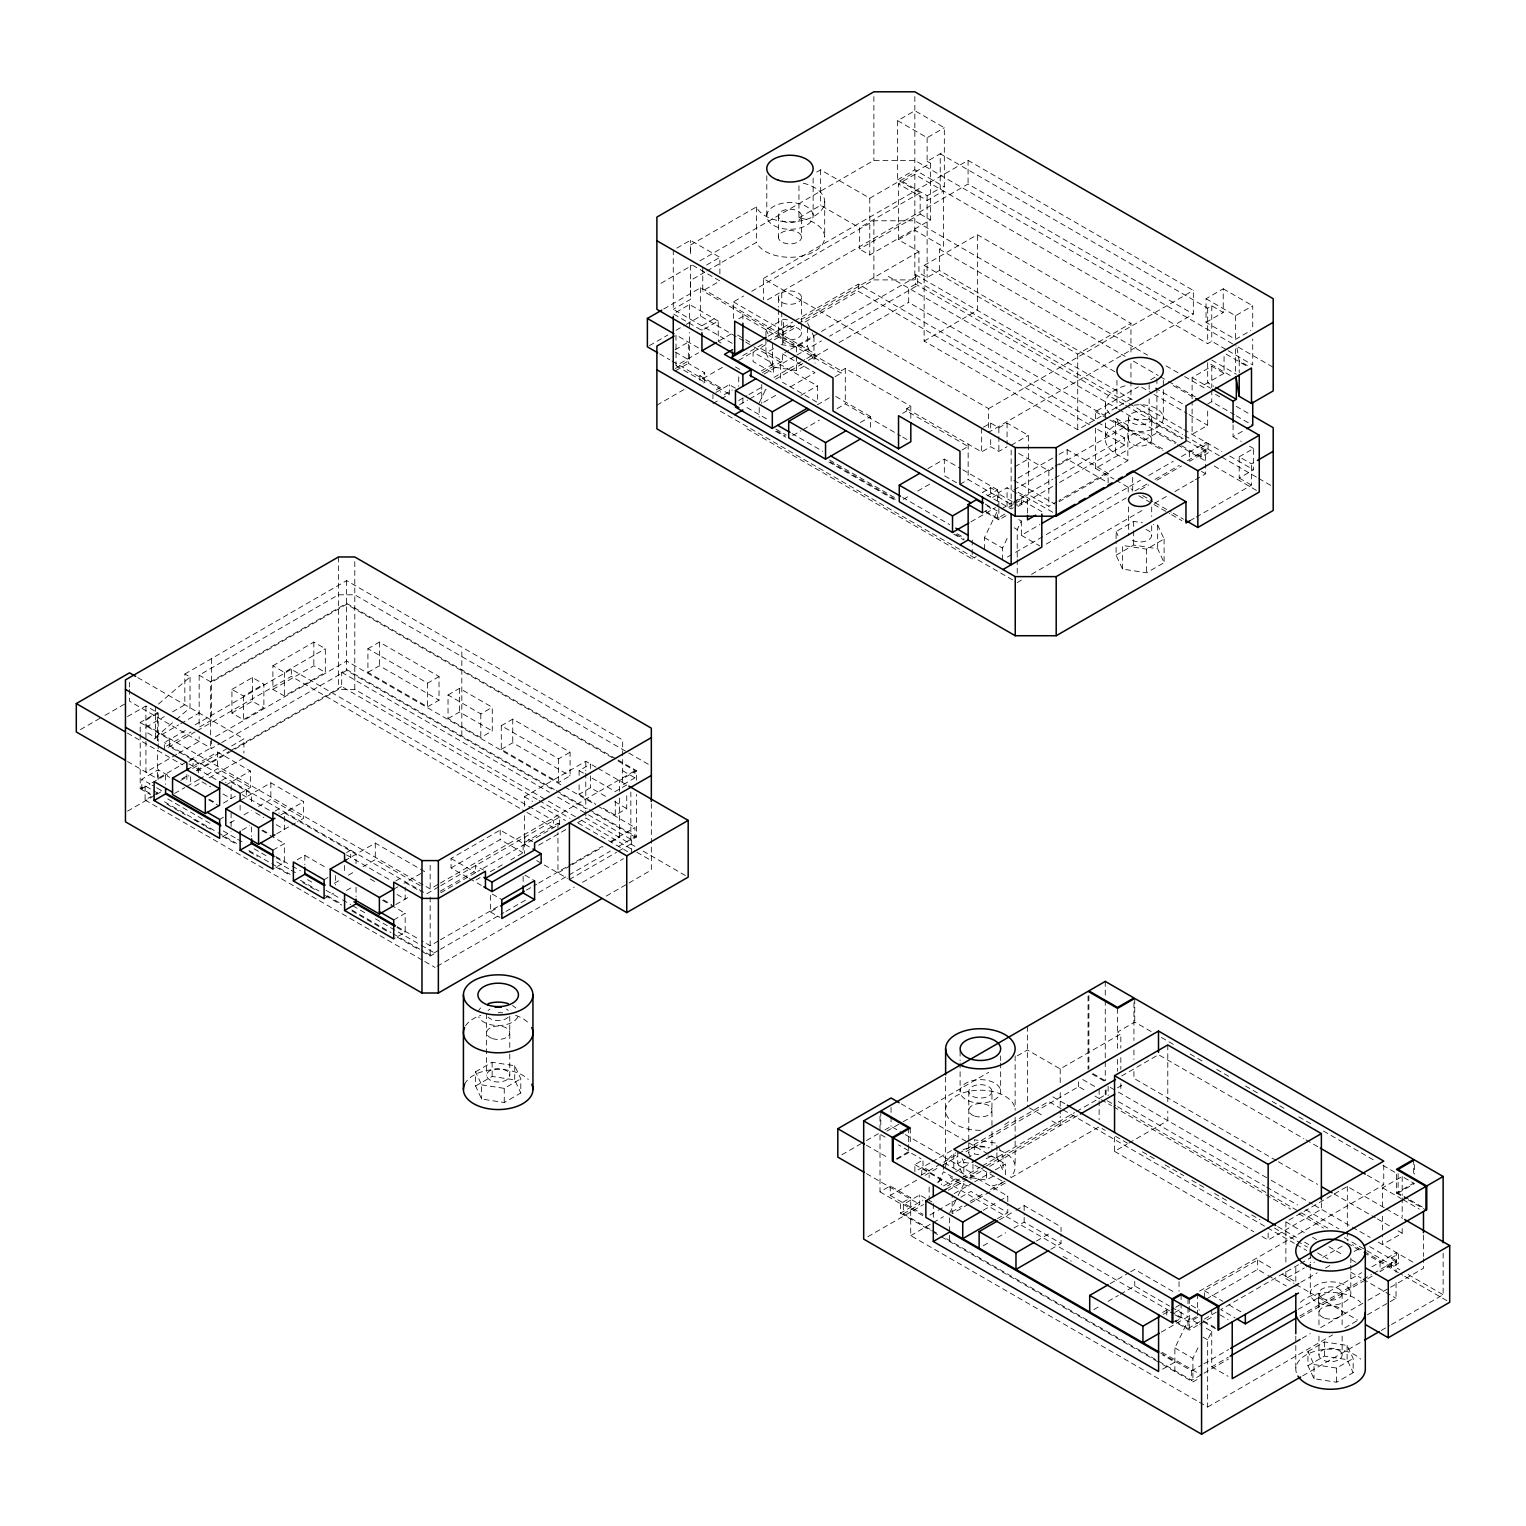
<?xml version="1.0" encoding="UTF-8"?>
<svg xmlns="http://www.w3.org/2000/svg" width="1526" height="1526" viewBox="0 0 1526 1526"><rect width="100%" height="100%" fill="white"/><g stroke="black" fill="none" stroke-linecap="round" stroke-linejoin="round"><path stroke-width="0.75" stroke-dasharray="5 3.75" d="M759.204 402.864L766.376 388.081M984.461 549.474L984.461 537.648L997.775 510.199M1002.487 559.87L1002.487 548.063L1008.629 535.378M1017.232 557.219L1017.232 529.541L1021.333 521.091L1017.232 518.726M938.356 1182.326L943.488 1171.758L963.955 1183.585L956.783 1198.368M949.63 1213.151L955.772 1200.466M1174.886 1371.569L1174.886 1347.916L1189.212 1318.369L1201.496 1325.465M1196.994 1379.618L1192.912 1381.965L1192.912 1358.331L1198.024 1347.763M1199.398 1402.28L1207.657 1407.048L1207.657 1339.809L1211.739 1331.378L1203.556 1326.647M172.552 711.86L184.837 704.764L184.837 674.015L190.025 677.01L155.404 706.691L155.404 737.42L145.924 731.946M155.404 737.42L174.441 721.111M176.177 719.623L190.025 707.759L190.025 677.01M719.89 273.879L719.89 257.322L690.401 240.307L673.271 250.188L673.271 309.32L732.652 343.598M920.159 192.772L859.539 227.775L859.539 249.062L920.159 214.06L920.159 192.772L897.631 179.782L897.631 120.649L914.837 110.73L944.327 127.745L944.327 186.859L940.226 189.224L940.226 153.764L1207.676 308.176L1211.778 305.81L1223.242 312.429L1223.242 288.776L1206.036 298.714L1206.036 322.348L1235.526 339.382L1250.824 330.551M803.248 183.196A34.755 20.067 0 0 1 812.862 216.826A34.755 20.067 0 0 1 756.381 206.945L690.401 245.037L690.401 254.499L690.401 240.307M816.696 172.114L820.645 169.844L869.782 198.208L930.402 163.225L930.402 219.973L869.782 254.976L859.539 249.062M660.968 283.302L691.679 265.581M699.881 260.851L873.883 160.383L914.837 160.383L1236.136 345.887M706.557 265.028L719.89 257.322M897.631 120.649L927.121 137.683L944.327 127.745M704.84 272.162L690.401 280.498L690.401 299.42L673.271 309.32M706.9 270.979L756.381 242.405A34.755 20.067 0 0 0 814.522 251.409A34.755 20.067 0 0 0 798.956 217.837L798.956 184.722M798.956 217.837L820.645 205.304L859.539 227.775M663.772 308.996L700.644 287.708L814.998 353.746L814.998 363.188M702.761 267.222L702.761 290.875L719.89 280.975L690.401 263.96L690.401 299.42M927.121 137.683L927.121 161.336L944.327 151.398M897.631 179.782L914.837 169.844L944.327 186.859M718.25 321.051L689.58 304.494L673.271 313.917L701.941 330.474L718.25 321.051L718.25 341.385L722.351 343.751M1114.819 371.715L939.406 270.445L927.121 277.541L918.938 272.811L918.938 251.542L898.452 239.716L898.452 183.902L914.837 174.441L1207.676 343.636L1211.778 341.271L1226.103 349.549M763.362 278.571L968.075 160.383L1193.332 290.436L1193.332 314.089L988.619 432.278L988.619 408.625L763.362 278.571L763.362 299.859M649.447 345.639L667.873 334.995M676.056 330.284L684.258 325.553M686.299 324.37L700.644 316.092L743.639 340.908M733.396 318.457L733.396 301.9L743.582 296.025M751.727 291.313L873.883 220.793L914.837 220.793L1147.571 355.157M714.149 318.686L701.941 325.744L701.941 330.474M902.553 181.537L927.121 195.729L939.406 188.633M675.083 349.759L688.34 342.091L688.34 363.379L704.726 372.84L704.726 382.301L699.824 385.124M767.464 299.859L968.075 184.036L1193.332 314.089M738.794 318.762L742.895 316.397L841.188 373.164L841.188 370.799L702.761 290.875M698.45 347.928L675.98 334.957L676.056 365.744L698.584 352.735M719.07 340.908L733.396 332.63M675.312 368.548L689.58 360.308L689.58 332.401M898.452 239.716L914.837 230.254L943.507 246.811L943.507 190.998L927.121 200.459L898.452 183.902M675.083 371.028L688.34 363.379M765.938 336.464L765.938 329.387L783.525 319.239L787.893 319.907M80.401 729.6L102.929 716.591M104.97 715.408L125.456 703.581M722.389 367.365L699.881 380.375L699.824 375.682L704.726 372.84M768.207 336.178L792.795 322.005M794.836 320.822L858.318 284.16L1095.649 421.176M184.837 674.015L346.612 580.624L622.665 739.996L622.665 784.917L634.95 777.821L634.95 770.725L614.425 758.88M733.396 301.9L782.552 330.284L792.719 324.389M800.864 319.697L918.938 251.542M656.886 405.191L685.536 388.653M742.857 355.558L765.384 342.549M767.425 341.366L796.095 324.828M798.136 323.646L873.883 279.907L914.837 279.907L1126.97 402.387M738.718 360.308L766.166 344.456M774.35 339.726L796.877 326.736M805.079 322.005L858.318 291.256L1089.45 424.705M127.497 716.591L145.924 705.947L158.208 713.043L158.208 741.407M211.465 658.66L211.465 720.138L199.162 727.234L199.162 675.198L338.429 594.816L354.795 594.816L651.335 766.014M939.406 270.445L939.406 249.177L943.507 246.811M804.202 366.087L796.381 370.608L772.385 366.889L765.938 353.021L773.758 348.519M1130.957 363.55L1130.957 399.011L1077.718 429.76L924.127 341.08L924.127 265.41L977.365 234.68L1130.957 323.34L1130.957 354.089M140.201 731.946L140.201 722.504L157.388 712.566L157.388 740.949M716.209 389.855L720.291 387.49L720.291 392.22M1123.651 404.256L915.657 284.16L915.657 274.699L918.938 272.811M145.924 720.138L158.208 713.043M735.398 388.176L729.314 384.666L712.928 394.128L712.928 398.839M794.836 356.283L782.552 363.379L782.552 353.918L788.694 350.37M790.735 349.187L819.405 332.649M821.465 331.466L917.698 275.882L917.698 285.343L829.648 336.178M781.102 344.59L796.381 346.955L813.968 336.807L812.118 332.84M761.283 370.932L773.529 363.856L773.529 373.317L753.062 361.49L753.062 352.029L773.529 363.856M145.924 727.234L164.35 716.591M724.316 394.643L732.346 390.007M762.466 372.611L782.552 361.013L757.983 346.822M915.657 284.16L908.695 288.185L908.695 302.377L1104.595 415.473M712.928 403.57L719.07 400.022M721.111 398.839L729.314 394.128L729.314 384.666M764.125 374.023L780.492 364.561L817.364 385.849L817.364 402.387L782.552 382.301M796.877 355.1L821.465 340.908M231.933 689.39L252.419 677.563L263.884 684.182L263.884 707.835L243.397 719.662L231.933 713.043L231.933 689.39L243.397 696.009L263.884 684.182M272.887 665.756L313.841 642.103L325.324 648.722L325.324 672.375L284.351 696.009L272.887 689.39L272.887 665.756L284.351 672.375L325.324 648.722M774.044 377.38L804.755 359.64M806.815 358.476L814.998 353.746M738.718 400.499L746.92 395.768M748.961 394.585L763.305 386.307M775.59 379.23L806.3 361.49M808.36 360.308L830.869 347.299M839.071 342.568L908.695 302.377M154.126 739.042L178.695 724.869M180.736 723.686L199.162 713.043M739.538 404.752L747.74 400.022M749.781 398.839L766.166 389.397M164.35 749.686L164.35 742.59L186.878 729.6M195.08 724.869L291.313 669.285L526.604 805.137M166.41 746.138L190.979 731.965M763.801 402.215L776.085 395.12M790.43 386.841L814.998 372.649L782.552 353.918M168.451 747.32L195.08 731.946M197.121 730.763L291.313 676.38L520.423 808.646M231.933 713.043L252.419 701.216L263.884 707.835M272.887 689.39L313.841 665.756L325.324 672.375M176.634 754.416L145.924 772.156L145.924 705.947M178.695 753.234L199.162 741.407L199.162 736.676M841.188 370.799L845.29 368.434L910.812 406.259L910.812 420.451M800.978 395.291L817.364 385.849M835.046 376.712L841.188 373.164M150.063 793.463L141.823 788.713L141.823 779.252L158.208 769.791L170.378 776.81M215.547 736.676L346.612 661.025L562.808 785.833M367.919 648.722L379.383 642.103L439.03 676.533L439.03 700.186L427.566 706.805L367.919 672.375L367.919 648.722L427.566 683.171L439.03 676.533M140.201 734.311L140.201 788.713L145.104 785.871L157.445 792.986M537.076 799.357L341.69 686.547L341.69 672.375L346.612 669.533L554.32 789.457M141.823 788.713L150.025 783.982L141.823 779.252M152.066 782.8L165.59 774.998L169.672 777.363M188.938 761.512L193.02 759.147L193.02 766.243M129.538 689.39L129.538 701.216L211.465 748.503L219.649 743.772M221.69 742.59L346.612 670.467L552.507 789.343M924.127 341.08L977.365 310.331L977.365 234.68M817.364 404.752L829.648 397.657M186.878 769.791L217.608 752.051L250.359 770.973L250.359 787.53L238.075 794.626M192.715 768.417L229.568 747.149M231.628 745.966L243.912 738.87L243.912 753.062M145.104 785.871L145.104 800.063L151.246 796.515M153.306 795.332L161.489 790.602M181.976 778.775L188.118 775.227M196.301 770.496L229.072 751.574M231.113 750.391L341.69 686.547M127.497 811.164L154.126 795.809M156.167 794.626L162.309 791.078L152.123 785.184M180.736 780.435L188.938 775.704M197.121 770.973L338.429 689.39L354.795 689.39L546.308 799.967M367.919 672.375L379.383 665.756L439.03 700.186M837.087 408.625L845.29 403.894L900.569 435.826M792.795 435.501L800.978 430.771M803.019 429.588L819.405 420.127M174.593 793.444L184.837 787.53M186.878 786.348L198.342 779.729L210.645 786.806M199.162 779.252L217.608 768.608L250.359 787.53M194.756 786.157L200.898 782.609M209.1 777.879L243.912 757.793M221.69 780.435L225.791 778.069L225.791 782.8M225.791 785.165L250.359 770.973M860.359 422.492L870.602 416.579L870.602 428.405M223.464 803.058L236.034 795.79M962.009 449.998L968.152 446.45L906.711 410.99L906.711 408.625L910.812 406.259M902.629 413.355L906.711 410.99M240.116 800.521L270.846 782.8L303.617 801.703L303.617 818.26L297.456 821.808M219.649 819.443L223.464 817.23M448.034 694.979L459.517 688.36L492.269 707.282L492.269 730.935L480.804 737.554L448.034 718.632L448.034 694.979L480.804 713.901L492.269 707.282M229.892 822.991L236.034 819.443M243.95 814.865L251.599 810.459M258.562 806.434L270.846 799.338L303.617 818.26M223.464 836.153L231.113 831.746M242.043 830.163L249.673 825.757M274.947 811.164L279.029 808.799L279.029 813.53M924.127 265.41L1077.718 354.089L1130.957 323.34M280.803 814.865L303.617 801.703M448.034 718.632L459.517 712.013L492.269 730.935M988.619 408.625L1193.332 290.436M276.721 833.787L295.415 822.991M983.469 427.204L990.679 423.045L998.862 427.776L1007.065 423.045L1028.352 435.349L1028.352 494.462L1048.839 506.289L1056.946 501.596M927.942 468.596L944.327 459.135L960.712 468.596M272.887 850.192L284.351 843.573L284.351 862.476L272.887 869.095M501.291 725.727L512.755 719.108L570.095 752.204L570.095 775.857L558.63 782.476L501.291 749.38L501.291 725.727L558.63 758.823L570.095 752.204M906.711 408.625L981.657 451.906L990.679 446.698L998.862 451.429L1007.065 446.698M1206.036 322.348L1223.242 312.429M903.373 499.345L909.515 495.797M917.698 491.067L929.983 483.971M1011.147 445.268L1028.352 435.349M1206.036 298.714L1235.526 315.729L1252.732 305.81L1252.732 329.444M297.189 859.806L304.838 855.38L327.365 868.389M501.291 749.38L512.755 742.742L570.095 775.857M959.968 484.295L968.152 479.565L1011.147 504.4L1017.289 500.719M1095.458 418.715L1095.458 411.619L1138.453 386.784M1150.738 379.688L1156.899 376.14M346.612 852.557L350.713 850.192L350.713 857.288M1014.981 466.708L1028.352 458.983M1027.532 513.098L1027.532 499.536L1007.065 487.71L998.862 492.44L990.679 487.71L982.477 492.44L1011.147 508.997L1017.289 505.449M344.571 860.817L375.282 843.096L424.438 871.46L403.951 883.287M987.322 495.797L997.565 489.884L997.565 506.441M1018.052 478.058L1056.965 455.606M1059.006 454.424L1067.189 449.693L1108.143 473.327L1108.143 482.788L1067.189 459.135L1054.905 466.231M1192.111 398.839L1192.111 377.571L1211.778 366.221L1224.062 373.317L1224.062 355.234M324.084 879.739L327.899 877.526M992.682 497.438L998.805 493.909L1017.232 504.553M1013.951 489.884L1052.864 467.414M334.328 883.287L340.47 879.739M348.386 875.18L354.795 871.46M362.997 866.73L375.282 859.634L420.337 885.652M1018.681 453.394L1048.839 470.809L1056.946 466.136M1058.968 464.972L1127.848 425.201L1127.848 460.661L1058.968 500.433M982.477 512.774L990.679 508.044L986.578 505.678M1204.395 384.666L1224.062 373.317M970.956 521.816L995.524 507.624M324.084 898.661L333.641 893.149M1001.666 508.807L1011.91 502.893M1013.951 501.711L1052.864 479.24M1054.905 478.058L1124.528 437.867L1124.528 444.963L1059.006 482.788M1018.796 499.975L1028.352 494.462M1013.169 504.515L1007.065 508.044L1007.065 487.71M1015.21 503.351L1021.333 499.822L1041.8 511.63M346.478 890.459L352.201 887.159M1019.349 504.267L1027.532 499.536M985.281 511.172L997.565 518.268L1005.768 513.537M1018.052 506.441L1056.965 483.971M986.578 512.774L998.862 519.87L1007.026 515.159M524.372 806.205L524.372 796.744L585.793 761.283L596.037 767.197M1095.458 428.177L1095.458 468.368L1156.899 432.907L1175.325 443.532M1207.676 404.047L1211.778 401.681L1234.305 414.69M579.098 775.38L579.098 770.649L590.562 764.03L590.562 773.491M395.768 880.922L399.85 878.556M1059.006 501.711L1108.143 473.327M393.708 889.2L397.809 886.835M467.433 877.374L451.047 867.913L451.047 858.47L500.204 830.087L530.914 847.827M746.977 428.844L972.215 558.917L976.297 556.551M1207.676 411.143L1207.676 425.334L1192.111 434.319L1192.111 401.204M1021.333 521.091L1021.333 535.283L1039.893 524.562M451.047 867.913L500.204 839.548L522.731 852.557M579.098 784.841L579.098 794.302L590.562 787.683L606.642 796.953M395.768 904.575L410.093 896.296M426.059 886.587L430.16 888.971L438.363 884.241M440.404 883.058L634.95 770.725M636.59 780.187L636.59 770.725L619.384 780.663L619.384 794.855M1007.408 557.047L1013.55 553.499M1015.591 552.317L1044.261 535.76M1046.302 534.577L1140.513 480.194M1148.697 475.463L1173.265 461.272M1181.467 456.541L1206.036 442.349L1206.036 451.81L1189.651 461.272L1189.651 451.81M438.763 886.835L426.479 893.931L164.35 742.59M440.804 885.652L559.584 817.078L559.584 824.174L477.676 871.46M1201.115 457.018L1201.115 447.557L1208.077 443.532L1208.077 452.993L1201.115 457.018L1178.473 443.932M440.117 891.26L473.995 871.708M559.584 824.174L557.944 823.22L523.132 843.325L523.132 852.786L510.848 859.882M1146.884 484.085L1132.693 492.269L1132.693 475.711M1154.991 479.393L1179.293 465.373M1187.4 460.68L1205.635 450.151L1205.635 461.977M626.747 784.917L615.283 791.536L589.15 776.448M393.708 919.949L405.172 913.311L405.172 932.233L393.708 938.852M440.804 892.748L475.616 872.643L475.616 865.547L483.494 870.087M1046.302 544.038L1126.169 497.934M1140.513 489.655L1148.697 484.925M1156.899 480.194L1181.467 466.002M1233.065 424.857L1233.065 436.684L1242.908 431M476.036 879.987L480.137 877.622M490.361 871.708L502.664 864.613M538.697 845.213L567.367 828.675M577.61 822.762L585.793 818.031L634.95 846.396M1017.232 582.57L1021.333 580.204M1031.557 574.31L1144.195 509.283M1154.438 503.37L1166.722 496.274M1174.906 491.544L1193.332 480.9M1195.392 479.717L1205.635 473.804L1205.635 464.343M603.228 808.227L615.283 815.189L626.747 808.57L626.747 794.378M1239.207 456.789L1253.552 448.51L1253.552 469.779L1239.207 478.058L1239.207 456.789L1251.492 463.866L1255.44 461.596M1116.097 538.659L1116.097 531.563L1133.665 521.415L1142.402 522.769M438.363 940.989L430.16 945.719L421.92 940.951M440.404 939.806L497.743 906.692M526.413 890.154L536.656 884.241M538.697 883.058L602.179 846.396M610.362 841.665L634.95 827.493L634.95 836.935L618.564 846.396M490.361 895.342L490.361 911.899L498.563 907.169M570.228 865.795L557.944 872.891L557.944 832.681M572.288 864.613L602.999 846.873M611.182 842.142L619.384 837.412L619.384 797.221M1116.097 555.216L1133.665 545.068L1157.681 548.788L1164.109 562.655L1146.522 572.784L1122.526 569.084L1116.097 555.216L1116.097 541.024M438.363 950.45L430.16 955.181L421.92 950.412M440.404 949.267L503.885 912.605M505.926 911.423L526.413 899.615M538.697 892.519L610.362 851.126M421.939 951.366L430.16 956.115L435.082 953.273L420.68 944.975M588.483 814.846L631.669 839.777L636.59 836.935L636.59 794.378M1190.07 520.633L1194.152 518.268M1196.212 517.085L1251.492 485.154L1251.492 463.866M569.408 879.51L616.523 852.309M618.564 851.126L630.848 844.031L630.848 792.013M1122.526 569.084L1122.526 545.431L1146.522 549.15L1164.109 539.002L1157.681 525.135L1153.313 524.467M437.123 966.282L574.329 887.083M582.512 882.352L623.485 858.699M606.28 896.067L651.335 870.049L651.335 803.84M475.578 1071.805L492.135 1062.249L514.739 1065.739L520.805 1078.806L520.805 1092.978L504.248 1102.535L481.625 1099.044L475.578 1085.997L475.578 1071.805L481.625 1084.852L481.625 1099.044M475.578 1085.997L492.135 1076.44L514.739 1079.931L520.805 1092.978M481.625 1084.852L504.248 1088.362L520.805 1078.806M841.913 1154.743L864.441 1141.734M866.482 1140.551L882.867 1131.09M884.908 1129.908L891.05 1126.36L903.335 1133.456M886.93 1131.109L901.179 1122.888M903.22 1121.705L988.753 1072.32M1017.251 1055.858L1027.437 1049.983L1060.208 1068.906L1120.828 1033.903L1120.828 1048.095M896.43 1158.73L908.676 1151.653L920.96 1158.749M896.983 1159.359L910.297 1151.653L898.509 1144.843M1151.157 1031.557L1134.753 1022.077L1117.547 1032.015L1120.828 1033.903M929.963 1163.003L914.875 1171.72L914.875 1164.624L923.001 1159.932L923.001 1167.028L929.143 1170.576L929.143 1177.671M880.006 1135.115L880.006 1191.863L890.23 1185.95L910.717 1197.776L910.717 1235.602L1197.338 1401.078M932.005 1161.82L952.491 1150.013M921.017 1175.268L956.592 1154.743M958.633 1153.561L1048.743 1101.524L1061.123 1108.677M890.23 1185.95L890.23 1195.411L916.859 1180.037M925.042 1175.306L939.387 1167.028M941.428 1165.845L957.813 1156.384M965.996 1151.653L1078.634 1086.646L1086.817 1091.357M962.086 1172.845L957.756 1163.518L965.119 1159.264M966.95 1158.196L974.313 1153.961L978.834 1154.667M880.006 1191.863L900.474 1203.69L910.717 1197.776M937.403 1182.364L941.504 1179.999L941.504 1184.729M955.829 1171.72L970.174 1163.441M1121.648 1075.983L1158.501 1054.714L1303.891 1138.663M930.116 1229.307L903.335 1213.857L903.335 1204.395L919.72 1194.934L931.89 1201.954M943.545 1185.912L955.791 1178.835M900.474 1203.69L900.474 1213.151L923.001 1200.142M947.57 1185.95L959.854 1178.854M961.914 1177.671L980.341 1167.028M982.382 1165.845L1074.533 1112.645M1076.593 1111.462L1104.328 1095.439M1117.547 1087.809L1123.689 1084.28M903.335 1213.857L919.72 1204.395L919.72 1194.934M946.349 1189.021L960.674 1180.743M962.734 1179.56L970.918 1174.829L1007.789 1196.117L1007.789 1205.578M905.395 1134.638L972.959 1173.647L985.262 1166.551M986.425 1165.883L1075.353 1114.533M867.817 1236.728L923.554 1204.548M948.333 1190.242L966.912 1179.503M968.991 1178.32L981.371 1171.167M989.63 1166.398L1078.424 1115.144M954.227 1193.561L972.653 1182.936M974.694 1181.753L993.121 1171.11M995.181 1169.927L1005.424 1164.014L1005.424 1175.84M962.086 1158.654L963.822 1162.373L963.822 1176.565L986.425 1180.075L993.788 1175.821M929.963 1215.039L936.106 1211.491M938.147 1210.309L970.918 1191.386L1007.789 1212.674L1007.789 1207.943M910.717 1235.602L931.184 1223.776M933.244 1222.593L943.488 1216.68M951.671 1211.968L961.914 1206.055M970.097 1201.324L982.382 1194.229M990.584 1189.498L1002.868 1182.402M1011.051 1177.671L1099.121 1126.837L1105.301 1130.404M968.552 1204.205L952.167 1213.666L952.167 1194.744M970.612 1203.022L1005.424 1182.936M983.202 1210.309L997.546 1202.03M999.587 1200.848L1007.789 1196.117M997.546 1218.587L1007.789 1212.674M1114.552 1137.156L1114.552 1151.348L1126.837 1144.252M1128.878 1143.069L1167.791 1120.618L1167.791 1111.157M999.587 1219.77L1013.932 1211.491M1015.973 1210.309L1024.156 1205.578L1061.028 1226.847L1061.028 1231.577M983.202 1245.769L989.344 1242.221M997.546 1237.491L1005.729 1232.76M1013.932 1228.029L1024.156 1222.135L1061.028 1243.404L1061.028 1233.943M1036.459 1241.039L1050.785 1232.76M1050.785 1249.317L1061.028 1243.404M1110.165 1283.614L1128.611 1272.97M1130.652 1271.787L1134.753 1269.422L1175.707 1293.056M1093.799 1309.613L1099.941 1306.065M1108.124 1301.335L1118.367 1295.421M1120.408 1294.239L1134.753 1285.979L1169.565 1306.065M1285.884 1262.097L1285.884 1221.887L1347.305 1186.427L1384.177 1207.695M1262.002 1236.48L1268.144 1240.028L1321.382 1209.279L1321.382 1202.183M1162.659 1312.417L1166.761 1310.052L1172.903 1313.6M1199.512 1291.13L1383.758 1184.767L1383.758 1161.114M1163.422 1314.344L1173.647 1308.431M1175.707 1307.248L1181.849 1303.7M1204.376 1297.787L1204.376 1290.691L1257.615 1259.961L1274 1269.422M1382.537 1206.761L1382.537 1187.838L1402.184 1176.489L1414.468 1183.585L1394.821 1194.934M1174.925 1312.436L1181.048 1308.888M1206.417 1298.969L1257.615 1269.422L1265.798 1274.153M1172.082 1322.584L1181.105 1317.377M1396.462 1174.123L1396.462 1193.046L1413.667 1183.108M1181.105 1303.185L1181.105 1318.33L1174.944 1321.878L1189.288 1330.157L1197.452 1325.426M1161.362 1332.084L1187.991 1316.709L1187.991 1300.152M1196.174 1316.709L1187.991 1321.44L1187.991 1328.536L1175.707 1321.44M1197.471 1317.377L1189.288 1322.107L1171.606 1311.978M1187.991 1328.536L1202.316 1320.257M1204.376 1319.074L1218.702 1310.796M1298.569 1264.692L1220.762 1309.613L1235.087 1317.892M1300.61 1263.509L1310.853 1257.596M1199.493 1324.263L1211.739 1317.186L1211.739 1310.09M1285.884 1271.54L1285.884 1278.635L1304.31 1267.992M1306.351 1266.809L1314.535 1262.097M1322.737 1257.367L1343.204 1245.54M1300.82 1282.298L1317.224 1272.837M1325.445 1268.087L1331.588 1264.539M1354.153 1251.511L1360.315 1247.963M1162.64 1369.184L1174.886 1362.108L1162.602 1355.012M1402.184 1228.506L1402.184 1233.237L1382.537 1244.587L1382.537 1235.125M1160.79 1353.028L1191.672 1370.863L1201.916 1364.95M1203.957 1363.767L1228.544 1349.575M1298.168 1309.384L1361.65 1272.722M1371.874 1266.809L1396.462 1252.636L1396.462 1262.097L1380.076 1271.54L1380.076 1262.097M1391.54 1267.286L1391.54 1257.825L1398.503 1253.819L1398.503 1263.28L1391.54 1267.286L1352.418 1244.701M1211.739 1331.378L1211.739 1366.838L1228.125 1357.377M1299.809 1316.003L1361.23 1280.524M1363.29 1279.341L1371.473 1274.63M1373.514 1273.447L1396.042 1260.438L1396.042 1272.264M946.597 1238.826L1191.672 1380.324L1201.916 1374.411M1203.957 1373.228L1228.544 1359.037M1300.209 1317.663L1365.732 1279.818M1367.792 1278.635L1375.975 1273.905M1302.155 1338.283L1310.376 1333.552M1320.658 1327.601L1365.904 1301.487M1367.964 1300.305L1388.526 1288.421M1390.587 1287.238L1423.491 1268.24L1423.491 1258.778M1207.657 1407.048L1332.56 1334.926M1344.845 1327.83L1357.148 1320.734M1367.372 1314.821L1396.042 1298.264L1396.042 1281.706M1307.935 1351.502L1324.492 1341.945L1347.096 1345.436L1353.161 1358.502L1353.161 1372.675L1336.604 1382.232L1314 1378.741L1307.935 1365.694L1307.935 1351.502L1314 1364.549L1314 1378.741M1307.935 1365.694L1324.492 1356.137L1347.096 1359.628L1353.161 1372.675M1302.746 1375.784L1362.623 1341.22M1381.202 1330.481L1389.461 1325.713M1391.521 1324.53L1443.138 1294.716L1443.138 1252.159M1314 1364.549L1336.604 1368.059L1353.161 1358.502M813.968 336.807L813.968 360.46L807.54 346.593L783.525 342.873L783.525 319.239M987.875 1156.059L996.917 1157.452L1002.983 1170.518L1002.983 1156.327L998.653 1146.999M963.822 1162.373L970.612 1163.422M1223.242 288.776L1252.732 305.81M927.121 161.336L930.402 163.225M1238.196 347.07L1273.199 367.289M1228.163 350.732L1252.732 364.924L1252.732 338.906M1236.995 347.985L1239.207 360.899L1249.451 366.812M1226.103 354.166L1246.589 365.973M1211.778 360.06L1236.346 374.251M1230.204 375.434L1207.676 362.425L1207.676 382.759L1213.819 386.307M920.159 214.06L930.402 219.973M1192.111 377.571L1210.538 388.214M1166.112 365.858L1182.593 375.377M1184.653 376.56L1207.295 389.645M1215.535 394.395L1221.716 397.962M1236.136 406.298L1248.497 413.432M1236.346 415.873L1252.732 425.334M939.406 249.177L1125.139 356.397M1133.379 361.166L1158.158 375.453M1160.218 376.655L1166.398 380.222M1168.477 381.405L1195.297 396.894M1173.265 385.601L1191.711 396.245M1233.065 436.684L1241.267 441.415M1249.451 446.145L1253.552 448.51M1141.639 387.203L1151.958 393.155M1154.018 394.357L1187.037 413.412M1189.097 414.614L1207.676 425.334M915.657 274.699L1132.292 399.774M1140.532 404.543L1181.792 428.367M1183.718 429.474L1221.925 451.524M1229.822 456.083L1253.552 469.779M1129.03 403.57L1182.593 434.49M1184.653 435.673L1219.655 455.892M1221.716 457.075L1256.737 477.295M1258.797 478.496L1271.139 485.63M1201.115 447.557L1205.635 450.151M1125.711 405.439L1208.077 452.993M1127.848 460.661L1115.563 453.565A34.755 20.067 0 0 1 1110.031 429.359A34.755 20.067 0 0 1 1149.135 420.012L1181.887 438.935M1239.207 478.058L1251.492 485.154M888.208 276.359L1116.689 408.262M1118.749 409.464L1176.412 442.75M1177.366 444.715L1206.036 461.272M1214.238 466.002L1259.274 492.021M1127.848 425.201L1115.563 418.105L1115.563 453.565M1112.835 420.241L1164.395 449.998M1201.496 471.42L1205.635 473.804M1095.458 411.619L1107.742 418.715M1109.784 419.898L1163.041 450.628M1097.709 422.378L1124.528 437.867M1097.709 429.474L1124.528 444.963M1095.458 468.368L1113.885 479.011M1115.926 480.194L1132.311 489.655M1142.554 495.569L1152.798 501.463M1154.839 502.645L1171.224 512.107M1173.265 513.289L1183.508 519.202M1138.854 495.816L1169.584 513.537M1171.625 514.72L1181.868 520.633M1013.951 480.423L1054.905 504.076M1018.052 492.249L1052.864 512.355M737.497 334.995L743.639 338.543M745.68 339.726L749.781 342.091M745.68 342.091L751.841 345.639M753.882 346.822L782.552 363.379M835.79 396.474L870.602 416.579M962.753 469.779L997.565 489.884M902.629 437.008L910.812 441.739M956.611 482.788L944.327 475.692L944.327 459.135M985.281 504.076L997.565 511.172L997.565 518.268M1014.218 527.805L1017.232 529.541M735.456 366.927L741.598 370.475M1021.333 535.283L1039.759 545.926M675.236 352.029L689.58 360.308M984.461 537.648L1002.487 548.063M699.824 375.682L720.291 387.49M659.671 353.918L669.914 359.831M671.974 361.013L729.314 394.128M676.056 365.744L704.726 382.301M746.977 407.556L769.505 420.566M792.032 433.575L822.743 451.315M902.591 497.419L949.687 524.62M775.895 429.054L786.195 435.005M829.438 459.975L897.402 499.212M957.126 533.699L963.307 537.266M776.772 430.981L785.013 435.73M830.316 461.901L896.22 499.937M955.944 534.424L964.184 539.174M775.59 431.248L785.833 437.161M828.828 461.977L896.411 501.005M953.75 534.1L963.993 540.013M720.291 411.143L1013.111 580.204M1161.4 1037.47L1175.764 1045.768M1190.127 1054.046L1204.472 1062.344M1216.775 1069.44L1231.139 1077.737M1245.483 1086.016L1257.786 1093.131M1272.15 1101.41L1284.453 1108.525M1298.817 1116.803L1311.12 1123.918M1323.423 1131.014L1374.697 1160.618M1382.899 1165.349L1395.203 1172.445M1305.951 1139.846L1318.235 1146.942M1367.372 1175.306L1383.758 1184.767M1408.326 1198.959L1398.102 1193.046L1398.102 1169.393M1410.386 1200.142L1426.772 1209.603M1396.462 1193.046L1406.285 1198.711M1408.25 1199.856L1425.952 1210.061M1382.537 1187.838L1400.963 1198.482M1403.004 1199.665L1419.39 1209.126M616.027 758.861L346.612 603.323L210.645 681.817L210.645 738.584M618.068 760.043L636.59 770.725M612.365 757.697L346.612 604.258L211.465 682.294L199.162 675.198M1386.218 1208.878L1402.604 1218.339M622.665 770.725L634.95 777.821M598.078 768.379L627.033 785.089M1276.308 1160.561L1133.932 1078.367L1133.932 1068.906M1278.368 1161.763L1317.587 1184.386M1334.086 1193.923L1375.365 1217.748M1377.425 1218.95L1389.804 1226.084M1398.064 1230.853L1402.184 1233.237M579.098 770.649L587.148 775.303M1092.978 1073.636L1107.304 1081.915M1092.158 1074.094L1104.442 1081.19M1110.184 1087.351L1116.383 1090.937M1118.405 1092.101L1269.06 1179.083M1271.12 1180.266L1312.379 1204.09M1314.458 1205.292L1370.157 1237.452M1378.188 1242.088L1413.877 1262.689M614.692 801.608L626.747 808.57M1082.735 1079.55L1097.06 1087.809M1391.54 1257.825L1396.042 1260.438M1118.424 1101.562L1264.653 1185.988M1266.714 1187.171L1297.596 1205.006M1305.836 1209.775L1338.798 1228.792M1369.68 1246.628L1398.503 1263.28M579.098 794.302L595.178 803.592M564.868 787.034L595.789 804.87M597.849 806.071L634.95 827.493M1107.323 1100.837L1115.563 1105.587M1117.623 1106.77L1268.03 1193.618M1270.09 1194.801L1298.931 1211.453M1300.991 1212.636L1327.773 1228.106M1344.253 1237.624L1399.876 1269.746M1408.117 1274.496L1443.138 1294.716M1095.019 1096.088L1099.121 1098.453L1099.121 1088.992M1101.162 1099.636L1111.462 1105.587M1113.522 1106.77L1263.852 1193.58M1265.912 1194.763L1290.634 1209.031M1298.874 1213.78L1323.576 1228.048M1347.305 1243.175L1361.65 1251.454M1363.691 1252.636L1402.604 1275.087M1404.645 1276.27L1449.7 1302.288M556.38 790.64L587.224 808.456M589.284 809.638L636.59 836.935M560.748 794.111L585.488 808.379M593.728 813.148L634.95 836.935M341.69 672.375L549.398 792.28M557.639 797.03L586.423 813.663M1285.884 1221.887L1304.31 1232.531M1312.494 1237.262L1316.595 1239.627M1328.879 1246.723L1343.204 1255.001M1351.407 1259.732L1357.549 1263.261M643.133 851.126L688.188 877.145M548.368 801.15L579.251 818.985M581.311 820.168L634.854 851.088M636.914 852.271L651.335 860.588M539.117 800.54L569.98 818.356M578.201 823.105L627.548 851.603M1052.864 1096.812L1065.243 1103.966M1277.815 1226.694L1296.375 1237.414M1304.635 1242.183L1308.755 1244.567M1115.601 1136.355L1127.981 1143.508M1142.421 1151.844L1154.781 1158.978M1165.101 1164.929L1183.661 1175.649M1191.901 1180.399L1204.281 1187.552M1214.582 1193.504L1226.961 1200.638M1251.702 1214.925L1259.961 1219.694M1274.382 1228.029L1295.002 1239.932M1297.062 1241.115L1307.381 1247.085M1317.682 1253.037L1328.002 1258.988M1350.682 1272.074L1361.001 1278.025M1363.061 1279.227L1396.042 1298.264M524.372 796.744L532.555 801.474M540.738 806.205L565.478 820.492M1063.183 1109.879L1265.416 1226.637M1267.496 1227.82L1294.315 1243.308M1296.375 1244.51L1306.695 1250.462M528.683 806.319L553.442 820.626L553.442 827.721L522.483 809.848M1114.552 1151.348L1253.8 1231.749M1029.497 1107.914L1043.822 1116.193M1052.005 1120.923L1060.208 1125.654L1060.208 1116.193M1282.183 1274.153L1296.528 1282.431M532.631 841.723L524.772 837.183L524.772 844.279M1285.884 1278.635L1294.067 1283.366M1296.108 1284.549L1357.549 1320.028M1267.858 1275.335L1286.284 1285.979M536.656 860.588L567.367 878.327M525.039 875.18L534.596 880.693M901.275 1103.889L966.607 1141.62M968.667 1142.783L989.077 1154.572M991.118 1155.754L1005.424 1164.014M1204.376 1290.691L1222.803 1301.335M1228.945 1304.883L1241.229 1311.978M137.721 677.563L243.912 738.87M451.047 858.47L475.616 872.643M975 1165.368L1003.383 1181.753M469.474 878.556L483.551 886.682M492.288 894.083L501.844 899.596M1219.942 1314.821L1228.125 1319.551M963.955 1174.123L943.488 1162.297L943.488 1169.393M1191.272 1305.359L1199.455 1310.09M880.807 1134.638L886.72 1138.034M1203.289 1320.734L1214.906 1327.448M1203.613 1321.878L1215.917 1328.974M490.361 911.899L499.918 917.412M1171.606 1307.248L1187.991 1316.709M1169.565 1310.796L921.78 1167.733L921.78 1174.829M914.875 1164.624L941.504 1179.999M1174.944 1314.783L1181.105 1318.33M145.924 724.869L424.018 885.404M140.201 722.504L169.672 739.519L169.672 746.615L198.342 763.172L198.342 777.363M1063.069 1256.413L1071.271 1261.144M1203.137 1337.215L1207.657 1339.809M866.406 1145.225L888.857 1158.196M405.172 882.581L420.547 891.451M188.938 763.877L217.608 780.435M242.176 794.626L270.846 811.164M346.612 854.922L391.667 880.922M127.364 733.052L182.491 764.888M222.93 793.901L231.113 798.632L231.113 782.075L251.599 793.901L251.599 803.363M255.681 812.824L263.884 817.555M276.168 824.65L284.351 829.381L284.351 812.824L356.035 854.198L356.035 863.659M370.36 879.033L376.502 882.581M396.989 894.408L405.172 899.138L405.172 887.312M1211.739 1366.838L1228.125 1376.299M1174.886 1347.916L1192.912 1358.331M866.482 1173.647L919.72 1204.395M209.405 799.338L215.547 802.886M262.644 830.087L268.786 833.635M383.465 899.844L391.667 904.575M208.585 799.815L218.828 805.728M261.823 830.564L267.985 834.112M270.026 835.294L284.351 843.573M382.644 900.321L388.806 903.869M390.847 905.052L405.172 913.311M890.23 1195.411L923.077 1214.372M1161.973 1352.284L1201.096 1374.888M903.335 1204.395L923.936 1216.279M127.497 761.512L158.208 779.252L158.208 769.791M932.176 1230.49L938.356 1234.057M900.474 1213.151L931.184 1230.872M933.244 1232.054L939.387 1235.602M941.428 1236.785L1160.542 1363.29M1162.602 1364.473L1192.912 1381.965M275.691 856.544L290.112 864.86M292.172 866.043L300.412 870.812M397.218 926.683L419.86 939.768M276.168 857.746L284.351 862.476M396.989 927.503L405.172 932.233M167.726 798.937L212.972 825.051M223.254 830.983L235.595 838.117M237.655 839.3L243.817 842.867M254.098 848.799L268.5 857.116M276.721 861.866L289.063 868.981M291.123 870.163L297.284 873.73M307.565 879.663L311.685 882.047M326.087 890.345L340.47 898.661M342.53 899.844L350.751 904.594M352.811 905.795L365.153 912.91M375.434 918.843L418.62 943.774M164.484 801.779L215.967 831.517M218.027 832.7L236.568 843.401M248.929 850.535L290.112 874.322M300.412 880.254L318.953 890.974M327.193 895.724L341.595 904.041M351.896 909.992L391.038 932.577M393.098 933.778L419.86 949.229M140.201 788.713L150.483 794.645M166.925 804.145L185.428 814.827M193.668 819.576L203.95 825.509M206.01 826.691L212.171 830.258M222.453 836.191L236.854 844.507M249.196 851.642L257.417 856.391M275.92 867.073L290.321 875.39M302.663 882.505L317.046 890.822M325.286 895.571L341.729 905.071M352.01 911.003L372.573 922.868M374.633 924.069L389.035 932.367M397.256 937.117L419.879 950.183M145.104 800.063L422.74 960.35M424.8 961.533L435.082 967.465M1155.258 388.081L1183.928 404.638M1116.097 531.563L1117.929 535.531M807.54 322.94L811.203 330.875M765.938 329.387L769.619 337.303M1423.491 1235.125L1423.491 1256.413M1414.468 1164.662L1414.468 1174.123M1413.667 1159.455L1413.667 1176.012M1402.184 1176.489L1402.184 1195.411M1402.184 1197.776L1402.184 1216.68M1382.537 1216.222L1382.537 1232.76M1350.815 1258.053L1350.815 1262.784M1350.815 1265.149L1350.815 1293.514A20.277 11.712 0 0 1 1320.41 1303.662A20.277 11.712 0 0 1 1320.41 1283.385A20.277 11.712 0 0 1 1350.815 1293.514M1347.305 1186.427L1347.305 1228.983M1347.305 1231.348L1347.305 1240.81M1347.096 1345.436L1347.096 1359.628M1342.136 1293.514L1342.136 1326.628M1342.136 1336.089L1342.136 1354.993A11.579 6.695 0 0 1 1324.759 1360.791A11.579 6.695 0 0 1 1324.759 1349.213A11.579 6.695 0 0 1 1342.136 1354.993M1336.604 1368.059L1336.604 1382.232M1324.492 1341.945L1324.492 1356.137M1318.96 1293.514L1318.96 1326.628M1318.96 1336.089L1318.96 1354.993M1318.636 1297.558L1318.636 1307.019M1310.281 1253.323L1310.281 1262.784M1310.281 1265.149L1310.281 1293.514M1295.803 1267.515L1295.803 1286.418M1295.803 1336.089L1295.803 1343.166M1295.803 1345.531L1295.803 1369.184M1268.144 1232.932L1268.144 1240.028M1257.615 1259.961L1257.615 1269.422M1239.207 360.899L1239.207 372.726M1235.526 315.729L1235.526 339.382M1235.526 348.844L1235.526 374.843M1211.778 305.81L1211.778 341.271M1211.778 366.221L1211.778 387.49M1211.778 389.855L1211.778 401.681M1207.676 308.176L1207.676 343.636M1197.471 1293.743L1197.471 1308.869M1197.471 1310.281L1197.471 1318.33M1191.672 1370.863L1191.672 1380.324M1189.288 1298.454L1189.288 1305.55M1189.288 1306.504L1189.288 1330.157M1181.105 1294.677L1181.105 1301.773M1179.045 1281.668L1179.045 1291.13M1167.791 1044.948L1167.791 1101.696M1166.761 1310.052L1166.761 1317.148M1164.109 539.002L1164.109 562.655M1163.308 380.26L1163.308 387.356M1163.308 389.721L1163.308 418.105M1157.681 525.135L1157.681 548.788M1156.899 378.505L1156.899 385.601M1156.899 387.966L1156.899 432.907M1151.71 418.105A11.579 6.695 0 0 1 1134.333 423.904A11.579 6.695 0 0 1 1134.333 412.306A11.579 6.695 0 0 1 1151.71 418.105L1151.71 439.393A11.579 6.695 0 0 1 1134.333 445.172A11.579 6.695 0 0 1 1134.333 433.594A11.579 6.695 0 0 1 1151.71 439.393M1151.691 506.918L1151.691 516.36M1151.691 525.821L1151.691 535.283M1149.135 384.533L1149.135 389.264M1149.135 398.725L1149.135 420.012M1146.522 549.15L1146.522 572.784M1134.753 998.443L1134.753 1022.077M1134.753 1281.249L1134.753 1285.979M1133.932 1002.696L1133.932 1040.522M1133.932 1049.983L1133.932 1059.445M1133.665 521.415L1133.665 528.511M1133.665 530.876L1133.665 545.068M1128.553 418.105L1128.553 439.393M1128.515 506.918L1128.515 535.283M1128.229 487.29L1128.229 492.021M1120.828 1057.556L1120.828 1069.383M1120.828 1083.555L1120.828 1090.651M1117.547 1008.362L1117.547 1049.983M1117.547 1059.445L1117.547 1071.271M1116.956 380.26L1116.956 408.644M1108.124 1086.169L1108.124 1095.63M1106.083 1089.717L1106.083 1094.447M1105.377 403.913L1105.377 420.47M1105.377 422.836L1105.377 439.393M1105.263 981.409L1105.263 997.966M1105.263 1000.331L1105.263 1080.732M1105.263 1090.174L1105.263 1094.905M1099.121 1100.818L1099.121 1119.741M1088.877 995.601L1088.877 1068.906M1088.057 996.077L1088.057 1069.383M1078.634 1081.915L1078.634 1086.646M1077.718 354.089L1077.718 429.76M1067.189 449.693L1067.189 459.135M1060.208 1068.906L1060.208 1083.098M1060.208 1092.54L1060.208 1113.827M1048.839 470.809L1048.839 506.289M1027.437 1026.33L1027.437 1106.732M1024.156 1205.578L1024.156 1215.039M1024.156 1217.405L1024.156 1222.135M1021.333 499.822L1021.333 506.918M1017.232 559.527L1017.232 573.356M1015.133 1055.878L1015.133 1110.26M1015.133 1117.356L1015.133 1138.644M1015.133 1141.009L1015.133 1167.008M1011.147 449.998L1011.147 508.997M1007.065 423.045L1007.065 444.333M1000.655 1055.878L1000.655 1060.608M1000.655 1062.973L1000.655 1091.338A20.277 11.712 0 0 1 970.231 1101.486A20.277 11.712 0 0 1 970.231 1081.209A20.277 11.712 0 0 1 1000.655 1091.338M998.862 427.776L998.862 451.429M998.862 492.44L998.862 506.155M998.862 508.444L998.862 519.87M996.917 1150.356L996.917 1143.26L974.313 1139.769L974.313 1153.961M996.917 1152.721L996.917 1157.452M991.957 1091.338A11.579 6.695 0 0 1 974.58 1097.137A11.579 6.695 0 0 1 974.58 1085.558A11.579 6.695 0 0 1 991.957 1091.338L991.957 1129.183M991.957 1131.548L991.957 1150.451M990.679 423.045L990.679 430.141M990.679 439.602L990.679 446.698M990.679 487.71L990.679 496.751M986.425 1172.979L986.425 1180.075M981.657 428.253L981.657 451.906M972.959 1164.185L972.959 1173.647M972.215 539.994L972.215 547.09M972.215 549.455L972.215 558.917M970.918 1174.829L970.918 1179.56M968.781 1091.338L968.781 1141.009M968.781 1143.375L968.781 1152.817M968.075 160.383L968.075 184.036M968.152 444.085L968.152 479.565M960.102 1051.147L960.102 1060.608M960.102 1062.973L960.102 1091.338M957.756 1151.691L957.756 1163.518M953.788 1153.98L953.788 1168.172M949.63 1217.862L949.63 1241.515M945.624 1077.165L945.624 1164.643M933.302 1203.652L933.302 1217.824M929.143 1187.133L929.143 1198.959M927.121 195.729L927.121 277.541M914.837 96.539L914.837 169.844M914.837 174.441L914.837 279.907M910.297 1128.019L910.297 1144.576M908.676 1128.019L908.676 1142.211M908.676 1144.576L908.676 1151.653M891.05 1107.437L891.05 1114.533M891.05 1116.898L891.05 1126.36M880.807 1110.985L880.807 1127.542M880.006 1116.193L880.006 1132.75M873.883 96.539L873.883 160.383M873.883 220.793L873.883 279.907M869.782 198.208L869.782 254.976M858.318 284.16L858.318 291.256M845.29 368.434L845.29 403.894M824.708 201.737L824.708 237.217M820.645 169.844L820.645 205.304M813.129 178.103L813.129 215.929A23.176 13.372 0 0 1 778.374 227.508A23.176 13.372 0 0 1 778.374 204.35A23.176 13.372 0 0 1 813.129 215.929M807.54 327.67L807.54 346.593M801.531 215.929A11.579 6.695 0 0 1 784.154 221.728A11.579 6.695 0 0 1 784.154 210.13A11.579 6.695 0 0 1 801.531 215.929L801.531 237.217A11.579 6.695 0 0 1 784.154 242.996A11.579 6.695 0 0 1 784.154 231.418A11.579 6.695 0 0 1 801.531 237.217M801.531 297.627A11.579 6.695 0 0 1 784.154 303.407A11.579 6.695 0 0 1 784.154 291.828A11.579 6.695 0 0 1 801.531 297.627L801.531 321.261M801.531 323.626L801.531 333.088M796.381 346.955L796.381 354.051M796.381 356.416L796.381 370.608M782.552 330.284L782.552 344.456M781.77 292.897L781.77 309.454M781.77 311.819L781.77 328.357M780.492 364.561L780.492 381.119M778.374 215.929L778.374 237.217M778.374 297.627L778.374 307.088M778.374 309.454L778.374 333.088M772.385 343.236L772.385 366.889M766.796 175.738L766.796 215.929M765.938 338.829L765.938 353.021M761.76 384.476L761.76 403.398M759.204 407.595L759.204 417.056M756.381 206.945L756.381 242.405M742.895 314.032L742.895 323.493M742.895 398.095L742.895 405.191M738.718 376.865L738.718 386.307M700.644 287.708L700.644 316.092M689.58 304.494L689.58 330.074M631.669 839.777L631.669 853.969M615.283 800.997L615.283 815.189M590.562 775.857L590.562 787.683M585.793 761.283L585.793 770.725M585.793 773.091L585.793 808.57M585.793 810.935L585.793 818.031M558.63 758.823L558.63 782.476M557.944 823.22L557.944 830.316M524.372 815.666L524.372 853.492M523.132 876.439L523.132 883.535M514.739 1065.739L514.739 1079.931M512.755 719.108L512.755 742.742M509.779 1016.182L509.779 1051.662M509.779 1054.027L509.779 1075.296A11.579 6.695 0 0 1 492.402 1081.095A11.579 6.695 0 0 1 492.402 1069.516A11.579 6.695 0 0 1 509.779 1075.296M504.248 1088.362L504.248 1102.535M500.204 830.087L500.204 839.548M492.135 1062.249L492.135 1076.44M486.603 1013.817L486.603 1075.296M480.804 713.901L480.804 737.554M461.825 651.869L461.825 737.001M459.517 688.36L459.517 712.013M430.16 865.318L430.16 888.971M430.16 897.002L430.16 956.115M427.566 683.171L427.566 706.805M379.383 642.103L379.383 665.756M375.282 843.096L375.282 859.634M356.035 887.312L356.035 896.773M354.795 561.702L354.795 689.39M346.612 580.624L346.612 670.467M344.571 865.547L344.571 872.643M338.429 556.971L338.429 689.39M335.548 875.485L335.548 884.946M313.841 642.103L313.841 665.756M304.838 855.38L304.838 864.841M291.313 669.285L291.313 676.38M284.351 672.375L284.351 696.009M270.846 782.8L270.846 799.338M252.419 677.563L252.419 701.216M251.599 827.016L251.599 836.477M246.277 789.896L246.277 796.973M243.397 696.009L243.397 719.662M240.116 805.251L240.116 812.347M231.113 812.824L231.113 827.016M217.608 752.051L217.608 768.608M211.465 739.042L211.465 748.503M210.645 740.949L210.645 748.026L157.388 778.775L157.388 750.391M190.655 776.696L190.655 783.792M186.878 774.521L186.878 781.617M165.59 774.998L165.59 784.44M158.208 743.772L158.208 750.868M129.538 682.294L129.538 687.024M999.683 1150.318A34.755 20.067 0 0 1 1010.479 1177.042M1004.947 1181.2A34.755 20.067 0 0 1 989.363 1186.389M969.22 1186.007A34.755 20.067 0 0 1 950.278 1177.042M945.624 1167.008A34.755 20.067 0 0 1 955.791 1152.817M963.001 1149.631A34.755 20.067 0 0 1 989.363 1147.628M990.412 1156.174A11.579 6.695 0 0 1 986.158 1158.615M970.345 1156.174A11.579 6.695 0 0 1 973.321 1147.514A11.579 6.695 0 0 1 988.562 1148.086M1008.839 1121.763A34.755 20.067 0 0 1 1001.533 1126.188M980.379 1130.327A34.755 20.067 0 0 1 945.643 1110.852A34.755 20.067 0 0 1 978.357 1090.232A34.755 20.067 0 0 1 1015 1108.525M1296.337 1372.675A34.755 20.067 0 0 1 1318.655 1350.338A34.755 20.067 0 0 1 1360.639 1359.151M1300.457 1302.403A34.755 20.067 0 0 1 1360.639 1302.403M1145.892 529.484A11.579 6.695 0 0 1 1148.296 540.013A11.579 6.695 0 0 1 1130.06 538.621M1110.031 413.947A34.755 20.067 0 0 1 1126.837 385.372M1134.142 405.191A23.176 13.372 0 0 1 1162.946 415.778A23.176 13.372 0 0 1 1142.154 431.419A23.176 13.372 0 0 1 1116.956 418.105M464.61 1084.299A34.755 20.067 0 0 1 493.642 1069.592A34.755 20.067 0 0 1 528.282 1079.454M465.525 1025.873A34.755 20.067 0 0 1 480.804 1015.362M498.182 1012.673A34.755 20.067 0 0 1 502.722 1012.844M515.559 1015.362A34.755 20.067 0 0 1 528.282 1022.706M508.215 1017.155A11.579 6.695 0 0 1 488.148 1017.155M488.148 1010.479A11.579 6.695 0 0 1 489.999 1009.087M506.384 1009.087A11.579 6.695 0 0 1 508.215 1010.479M517.772 1016.85A20.277 11.712 0 0 1 498.182 1025.529A20.277 11.712 0 0 1 478.611 1016.85M478.611 1010.784A20.277 11.712 0 0 1 480.633 1007.961M512.526 1005.539A20.277 11.712 0 0 1 515.75 1007.961M974.58 1116.059A11.579 6.695 0 0 0 991.957 1110.26A11.579 6.695 0 0 0 974.58 1104.462A11.579 6.695 0 0 0 974.58 1116.059M1324.759 1318.235A11.579 6.695 0 0 0 1342.136 1312.436A11.579 6.695 0 0 0 1324.759 1306.638A11.579 6.695 0 0 0 1324.759 1318.235M1322.355 1298.245A11.579 6.695 0 0 0 1341.736 1295.25A11.579 6.695 0 0 0 1327.563 1287.067A11.579 6.695 0 0 0 1322.355 1298.245M781.77 337.818A11.579 6.695 0 0 0 801.15 334.823A11.579 6.695 0 0 0 786.958 326.64A11.579 6.695 0 0 0 781.77 337.818M492.402 1038.538A11.579 6.695 0 0 0 509.779 1032.74A11.579 6.695 0 0 0 492.402 1026.941A11.579 6.695 0 0 0 492.402 1038.538"/><path stroke-width="1.5" d="M657.63 352.735L647.386 346.822L647.386 318.457L661.731 310.179M674.149 336.101L656.886 346.078L656.886 428.844L1015.248 635.732L1056.202 635.732L1273.199 510.466L1273.199 427.7L1252.617 415.797M125.456 760.33L76.3 731.965L76.3 703.581L129.538 672.832L135.661 676.38M701.941 332.725L701.941 350.808L716.209 342.568M732.575 349.664L724.469 354.356L751.078 369.731L751.078 376.808M1235.888 376.998L1239.207 396.379L1251.492 403.455L1273.199 390.923L1273.199 298.714L914.837 91.808L873.883 91.808L656.886 217.093L656.886 309.32L734.693 354.242L742.895 349.511L742.895 323.493M766.166 337.36L731.355 357.466L983.24 502.893M701.941 350.808L742.895 374.461L751.078 369.731M807.12 408.3L772.309 428.405L735.456 407.118L735.456 390.58L755.923 378.753M734.693 414.652L742.895 409.922M735.456 390.58L772.309 411.848L792.795 400.022M860.359 439.049L825.547 459.135L788.694 437.867L788.694 421.31L809.161 409.483M272.887 819.443L240.116 800.521L240.116 793.444L219.649 781.617L219.649 805.251L205.304 813.53L172.552 794.626L172.552 778.069L188.938 768.608M220.869 825.833L165.59 793.901L154.126 800.521L154.126 781.617L172.552 792.261M172.552 778.069L205.304 796.973L219.649 788.713L186.878 769.791L186.878 762.695L125.456 727.234M788.694 421.31L825.547 442.597L846.033 430.771M274.947 834.817L258.562 844.279L225.791 825.356L225.791 808.799L240.116 800.521M734.693 354.242L734.693 321.128L832.986 377.876L832.986 410.99L898.528 448.816L910.812 441.739L910.812 422.816M225.791 808.799L258.562 827.721L274.947 818.26M240.116 831.269L240.116 850.192L251.599 843.573L274.127 856.563M968.896 522.979L952.51 532.44L899.272 501.711L899.272 485.154L919.758 473.327M293.374 880.922L324.084 898.661L324.084 879.739L293.374 861.999L293.374 880.922L304.838 874.303L323.264 884.946M656.886 240.746L1015.248 447.633L1056.202 447.633L1273.199 322.348M485.459 887.789L485.459 871.232L438.363 898.413L421.977 898.413L393.708 882.104L393.708 905.757L379.383 914.036L330.226 885.652L330.226 869.095L346.612 859.634M1011.147 513.652L1011.147 564.811L968.152 539.975L968.152 504.496L976.335 499.784L982.477 503.313M899.272 485.154L952.51 515.902L968.896 506.441M959.968 544.706L968.152 539.975M344.571 893.931L344.571 910.488L356.035 903.869L394.948 926.32M1035.696 515.178L1027.532 519.87L1027.532 515.349M1212.598 389.397L1233.065 401.204L1236.346 399.316L1236.346 378.982M125.456 689.39L421.977 860.588L438.363 860.588L651.335 737.63M330.226 869.095L379.383 897.479L393.708 889.2L344.571 860.817L344.571 853.74L272.887 812.347L272.887 836M1041.953 523.38L1074.953 504.324M1079.073 501.94L1085.253 498.373M1089.392 495.988L1103.832 487.652M1107.952 485.268L1112.072 482.884M1118.253 479.317L1122.392 476.932M1126.512 474.548L1132.693 470.981L1185.969 501.711L1185.969 522.998L1190.07 520.633M898.528 448.816L898.528 415.721L959.968 451.181L959.968 484.295L1015.248 516.208L1056.202 516.208L1185.969 441.3L1185.969 405.821L1251.492 367.995L1251.492 403.455M1002.963 569.522L1041.8 547.109L1041.8 513.995M1246.837 428.73L1252.732 425.334L1252.732 402.082M651.335 775.456L534.596 842.848L534.596 849.944L485.459 878.327M1167.123 452.993L1197.853 470.733L1259.274 435.253L1259.274 492.021L1197.853 527.481L1185.568 520.385M483.818 877.374L492.001 882.104L541.158 853.74L541.158 863.182L492.001 891.565L483.818 886.835M656.886 369.731L1015.248 576.618L1056.202 576.618L1185.969 501.711M1257.424 460.451L1273.199 451.334M501.844 904.327L524.372 891.337M500.604 905.986L523.132 892.977L534.596 899.596L534.596 880.693L501.844 899.596L501.844 918.518L534.596 899.596M626.747 855.857L688.188 820.397L688.188 877.145L626.747 912.605L569.408 879.51L569.408 822.762L626.747 855.857L626.747 912.605M651.335 801.474L651.335 728.169L354.795 556.971L338.429 556.971L125.456 679.928L125.456 821.808L421.977 993.006L438.363 993.006L602.179 898.433M864.441 1172.464L837.812 1157.109L837.812 1128.725L891.05 1097.995L899.215 1102.707M863.678 1120.885L880.006 1111.462L908.676 1128.019L892.348 1137.442L863.678 1120.885L863.678 1239.112L1201.572 1434.192L1300.686 1376.967M893.168 1161.553L893.168 1137.9L910.297 1128.019L880.807 1110.985L1088.057 991.347L1117.547 1008.362L1134.753 998.443L1413.667 1159.455L1396.462 1169.393L1425.952 1186.427L1425.952 1210.061M1158.501 1031.061L953.788 1149.25L1179.045 1279.303L1383.758 1161.114L1158.501 1031.061L1158.501 1052.349M1114.552 1132.445L1114.552 1075.677L1167.791 1044.948L1321.382 1133.608L1321.382 1199.817M972.215 1162.259L1115.506 1079.531M1158.73 1351.826L925.862 1217.405L925.862 1200.848L946.349 1189.021M1080.408 1113.98L1114.762 1094.161M925.862 1200.848L962.734 1222.135L981.161 1211.491M933.302 1222.555L933.302 1241.477L949.63 1232.054L1158.501 1352.646M995.486 1219.77L962.734 1238.673L962.734 1222.135M979.12 1248.134L979.12 1231.577L997.546 1220.953M979.12 1231.577L1015.973 1252.865L1034.399 1242.221M1048.743 1250.5L1015.973 1269.422L1015.973 1252.865M1114.552 1075.677L1268.144 1164.357L1321.382 1133.608M1089.698 1311.978L1089.698 1295.421L1108.124 1284.797M893.168 1137.9L1172.082 1298.931L1181.105 1293.743L1189.288 1298.454L1197.471 1293.743L1218.778 1306.027L1425.952 1186.427M892.348 1137.442L892.348 1161.076L1172.903 1323.061L1172.903 1299.408L1181.105 1294.677L1189.288 1299.408L1197.471 1294.677L1217.958 1306.504L1217.958 1330.157L1298.779 1283.5M1089.698 1295.421L1142.936 1326.17L1159.321 1316.709M1159.321 1333.266L1142.936 1342.727L1142.936 1326.17M1172.903 1299.408L1201.572 1315.965L1217.958 1306.504M1443.138 1176.489L1414.468 1159.932L1398.102 1169.393L1426.772 1185.95L1443.138 1176.489L1443.138 1242.698M1364.416 1245.598L1426.772 1209.603L1426.772 1185.95M1237.128 1319.074L1245.33 1323.805L1298.569 1293.056M1230.585 1348.393L1296.108 1310.567M1230.166 1356.194L1295.708 1318.369M1365.732 1267.992L1388.259 1281.001L1449.7 1245.54L1449.7 1302.288L1388.259 1337.749L1365.732 1324.759M1300.095 1339.485L1232.226 1378.665L1232.226 1321.917M1364.683 1340.019L1379.142 1331.683M1215.86 387.49L1236.346 399.316M1195.793 398.61L1259.274 435.253M749.781 375.205L970.956 502.893M647.386 318.457L673.939 333.774M968.152 504.496L982.477 512.774L982.477 496.961M777.707 425.296L789.991 432.392M830.926 456.045L900.55 496.236M955.829 528.168L968.113 535.264M738.794 407.556L673.271 369.731L673.271 316.244M1320.276 1148.105L1365.331 1174.123M1404.645 1219.522L1449.7 1245.54M628.807 786.1L688.188 820.397M1321.707 1186.77L1332.026 1192.741M1067.303 1105.167L1275.736 1225.492M532.955 849.009L541.158 853.74M837.812 1128.725L864.365 1144.061M76.3 703.581L125.304 731.87M207.364 812.347L219.649 819.443L219.649 838.365L153.706 800.292M260.603 843.096L272.887 850.192L272.887 869.095L240.116 850.192M379.383 911.671L393.708 919.949L393.708 938.852L344.571 910.488M166.544 793.52L220.087 824.441M250.989 842.276L273.631 855.342M304.532 873.177L325.133 885.08M353.956 901.713L395.158 925.5M933.302 1241.477L1158.577 1371.531L1158.577 1314.783M1423.491 1211.491L1423.491 1232.76M1388.259 1281.001L1388.259 1337.749M1365.312 1250.958L1365.312 1369.184A34.755 20.067 0 0 1 1336.585 1388.946A34.755 20.067 0 0 1 1297.901 1376.051M1295.803 1293.514L1295.803 1333.724M1268.144 1164.357L1268.144 1221.105M1245.33 1314.344L1245.33 1323.805M1239.207 375.091L1239.207 396.379M1233.065 401.204L1233.065 422.492M1218.778 1306.027L1218.778 1329.68M1201.572 1315.965L1201.572 1434.192M1197.853 470.733L1197.853 527.481M1172.082 1298.931L1172.082 1322.584M1056.202 447.633L1056.202 516.208M1056.202 576.618L1056.202 635.732M1015.248 447.633L1015.248 516.208M1015.248 576.618L1015.248 635.732M952.51 515.902L952.51 532.44M945.624 1048.782L945.624 1074.8M933.302 1184.729L933.302 1196.556M825.547 442.597L825.547 459.135M772.309 411.848L772.309 428.405M742.895 374.461L742.895 386.269M732.575 352.029L732.575 356.76M532.936 994.895A34.755 20.067 0 0 1 480.804 1012.272A34.755 20.067 0 0 1 480.804 977.517A34.755 20.067 0 0 1 532.936 994.895L532.936 1089.488M523.132 885.9L523.132 892.977M492.001 882.104L492.001 891.565M463.427 994.895L463.427 1089.488M438.363 860.588L438.363 993.006M421.977 860.588L421.977 993.006M379.383 897.479L379.383 914.036M356.035 899.138L356.035 903.869M304.838 867.207L304.838 874.303M258.562 827.721L258.562 844.279M251.599 838.842L251.599 843.573M205.304 796.973L205.304 813.53M165.59 789.171L165.59 793.901M1365.312 1312.436A34.755 20.067 0 0 1 1330.558 1332.503A34.755 20.067 0 0 1 1295.803 1312.436M531.754 1084.299A34.755 20.067 0 0 1 498.182 1109.555A34.755 20.067 0 0 1 464.61 1084.299M531.754 1027.551A34.755 20.067 0 0 1 498.182 1052.806A34.755 20.067 0 0 1 464.61 1027.551M495.187 1007.351A11.579 6.695 0 0 1 501.177 1007.351M488.053 1003.688A20.277 11.712 0 0 1 508.33 1003.688M1105.263 981.409L1088.877 990.87L1117.547 1007.427L1133.932 997.966L1105.263 981.409M963.001 1066.159A34.755 20.067 0 0 0 1015.133 1048.782A34.755 20.067 0 0 0 963.001 1031.404A34.755 20.067 0 0 0 963.001 1066.159M970.231 1058.91A20.277 11.712 0 0 0 1000.655 1048.782A20.277 11.712 0 0 0 970.231 1038.653A20.277 11.712 0 0 0 970.231 1058.91M1305.97 1265.149A34.755 20.067 0 0 0 1364.13 1256.146A34.755 20.067 0 0 0 1321.554 1231.577A34.755 20.067 0 0 0 1305.97 1265.149M1320.41 1261.086A20.277 11.712 0 0 0 1350.815 1250.958A20.277 11.712 0 0 0 1320.41 1240.81A20.277 11.712 0 0 0 1320.41 1261.086M1134.314 505.602A11.579 6.695 0 0 0 1151.691 499.822A11.579 6.695 0 0 0 1134.314 494.023A11.579 6.695 0 0 0 1134.314 505.602M778.374 180.221A23.176 13.372 0 0 0 813.129 168.642A23.176 13.372 0 0 0 778.374 157.044A23.176 13.372 0 0 0 778.374 180.221M1128.553 382.397A23.176 13.372 0 0 0 1163.308 370.818A23.176 13.372 0 0 0 1128.553 359.22A23.176 13.372 0 0 0 1128.553 382.397M488.053 1005.043A20.277 11.712 0 0 0 518.458 994.895A20.277 11.712 0 0 0 488.053 984.766A20.277 11.712 0 0 0 488.053 1005.043"/></g></svg>
